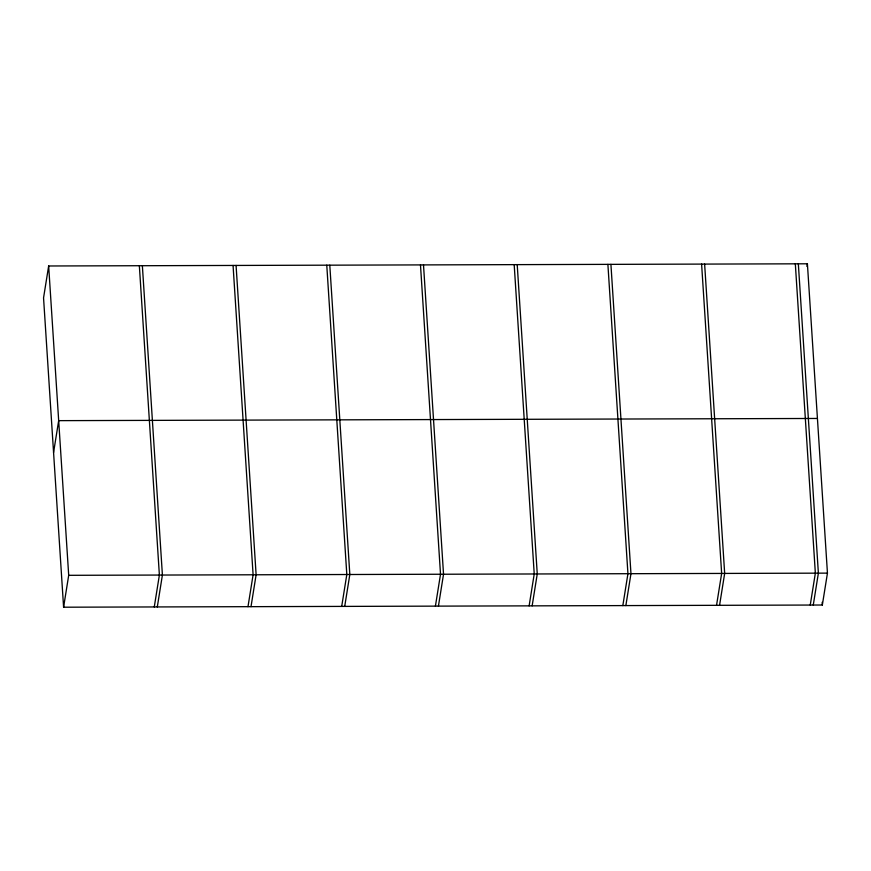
<?xml version="1.0" encoding="UTF-8"?>
<svg xmlns="http://www.w3.org/2000/svg" width="871" height="871" viewBox="0 0 871 871"><rect width="100%" height="100%" fill="white"/><g stroke="black" fill="none" stroke-linecap="round" stroke-linejoin="round"><path stroke-width="1.31" d="M48.656 265.982L43.55 297.871L63.594 607.207L822.344 605.018L827.45 573.129L807.406 263.793L48.656 265.982L68.7 575.317L63.594 607.207M53.567 452.539L58.673 420.649L817.433 418.461M154.276 606.945L159.382 575.056L139.349 265.72M157.303 606.935L162.409 575.045L142.365 265.709M247.985 606.673L253.102 574.784L233.058 265.448M251.011 606.662L256.118 574.784L236.074 265.437M341.704 606.401L346.81 574.522L326.767 265.176M344.72 606.39L349.826 574.512L329.793 265.176M435.413 606.129L440.519 574.25L420.475 264.915M438.429 606.129L443.535 574.239L423.502 264.904M529.122 605.868L534.228 573.978L514.184 264.642M532.148 605.857L537.255 573.967L517.211 264.632M622.83 605.595L627.937 573.706L607.893 264.37M625.857 605.585L630.963 573.695L610.919 264.359M716.539 605.323L721.645 573.434L701.601 264.098M719.566 605.312L724.672 573.434L704.628 264.087M806.982 266.45L807.406 263.793M810.248 605.051L815.354 573.172L795.321 263.826M813.274 605.04L818.381 573.162L798.337 263.826M68.7 575.317L827.45 573.129M822.17 602.307L822.344 605.018"/></g></svg>
